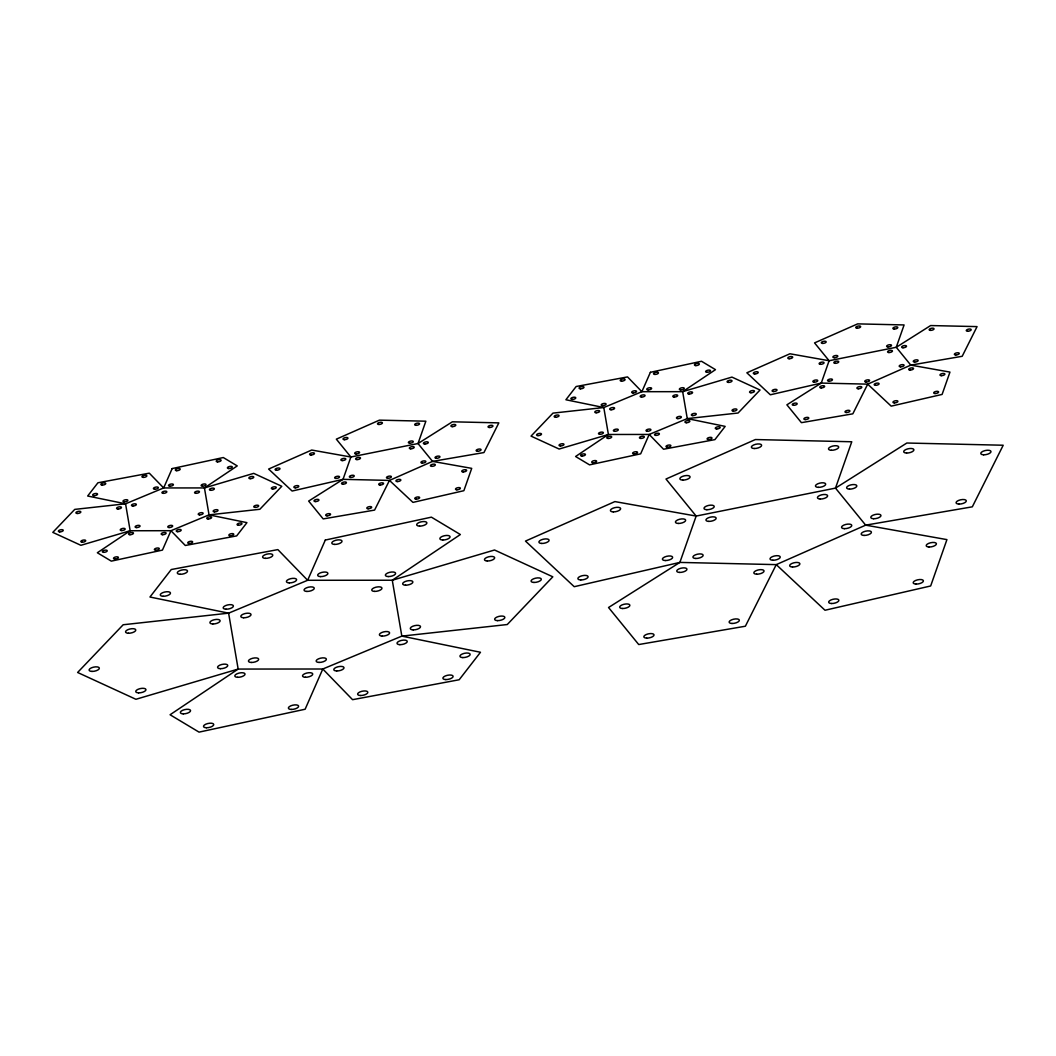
<?xml version="1.0" encoding="UTF-8"?>
<svg xmlns="http://www.w3.org/2000/svg" width="1056" height="1056" viewBox="0 0 1056 1056"><rect width="100%" height="100%" fill="white"/><g stroke="black" fill="none" stroke-linecap="round" stroke-linejoin="round"><path stroke-width="1.5" d="M350.869 457.01L343.028 479.345L308.656 501.072L323.189 518.918L374.59 510.088L389.466 480.414L432.564 461.38L483.952 452.562L498.828 422.875L452.39 421.806L418.018 443.533L350.869 457.01L311.705 450.041L268.62 469.062L292.116 491.04L343.028 479.345L389.466 480.414L412.962 502.392L463.874 490.697L471.715 468.362L432.564 461.38L418.018 443.533L425.858 421.199L379.421 420.143L336.336 439.164L350.869 457.01M696.155 516.067L679.879 562.412L608.546 607.504L638.722 644.543L745.378 626.221L776.252 564.63L865.669 525.149L972.325 506.827L1003.2 445.236L906.84 443.018L835.494 488.11L696.155 516.067L614.896 501.587L525.479 541.081L574.226 586.7L679.879 562.412L776.252 564.63L825 610.249L930.666 585.974L946.928 539.616L865.669 525.149L835.494 488.11L851.77 441.764L755.396 439.547L665.993 479.028L696.155 516.067M829.105 360.743L821.264 383.077L786.892 404.818L801.425 422.664L852.826 413.833L867.702 384.146L910.787 365.125L962.188 356.294L977.064 326.608L930.626 325.552L896.254 347.279L829.105 360.743L789.941 353.773L746.856 372.794L770.339 394.786L821.264 383.077L867.702 384.146L891.198 406.138L942.11 394.429L949.951 372.095L910.787 365.125L896.254 347.279L904.094 324.944L857.657 323.875L814.559 342.896L829.105 360.743M172.168 468.574L163.654 487.951L125.558 503.804L74.752 509.388L52.8 532.382L80.89 545.305L130.165 530.746L170.953 530.706L209.035 514.866L259.842 509.282L281.794 486.288L253.717 473.365L204.442 487.925L163.654 487.951L149.292 473.167L97.931 482.777L87.661 496.016L125.558 503.804L130.165 530.746L97.35 552.75L111.316 561.132L162.439 550.097L170.953 530.706L185.302 545.49L236.676 535.894L246.932 522.641L209.035 514.866L204.442 487.925L237.244 465.907L223.291 457.538L172.168 468.574M325.314 540.052L307.639 580.285L228.611 613.166L123.169 624.756L77.616 672.474L135.907 699.283L238.154 669.068L322.793 669.002L401.834 636.121L507.263 624.532L552.816 576.814L494.538 550.004L392.278 580.232L307.639 580.285L277.86 549.608L171.257 569.527L149.952 597.023L228.611 613.166L238.154 669.068L170.069 714.754L199.043 732.125L305.131 709.236L322.793 669.002L352.572 699.679L459.175 679.76L480.48 652.265L401.834 636.121L392.278 580.232L460.363 534.534L431.402 517.163L325.314 540.052M650.39 372.306L641.876 391.697L603.794 407.537L552.988 413.12L531.036 436.115L559.126 449.038L608.401 434.478L649.189 434.452L687.271 418.598L738.078 413.015L760.03 390.02L731.94 377.098L682.664 391.67L641.876 391.697L627.528 376.913L576.154 386.509L565.897 399.762L603.794 407.537L608.401 434.478L575.586 456.496L589.552 464.864L640.675 453.829L649.189 434.452L663.538 449.236L714.899 439.626L725.168 426.386L687.271 418.598L682.664 391.67L715.48 369.653L701.514 361.271L650.39 372.306M163.126 596.284A5.214 2.072 -11.7 0 0 170.491 592.97A5.214 2.072 -11.7 0 0 162.518 592.746A5.214 2.072 -11.7 0 0 163.126 596.284M180.167 574.292A5.214 2.072 -11.7 0 0 187.532 570.979A5.214 2.072 -11.7 0 0 179.56 570.742A5.214 2.072 -11.7 0 0 180.167 574.292M265.452 558.36A5.214 2.072 -11.7 0 0 272.804 555.047A5.214 2.072 -11.7 0 0 264.845 554.809A5.214 2.072 -11.7 0 0 265.452 558.36M289.278 582.899A5.214 2.072 -11.7 0 0 296.63 579.586A5.214 2.072 -11.7 0 0 288.671 579.348A5.214 2.072 -11.7 0 0 289.278 582.899M226.05 609.206A5.214 2.072 -11.7 0 0 233.402 605.893A5.214 2.072 -11.7 0 0 225.443 605.656A5.214 2.072 -11.7 0 0 226.05 609.206M291.258 709.447A5.214 2.072 -11.7 0 0 298.624 706.121A5.214 2.072 -11.7 0 0 290.651 705.896A5.214 2.072 -11.7 0 0 291.258 709.447M206.382 727.756A5.214 2.072 -11.7 0 0 213.748 724.442A5.214 2.072 -11.7 0 0 205.775 724.205A5.214 2.072 -11.7 0 0 206.382 727.756M183.216 713.856A5.214 2.072 -11.7 0 0 190.568 710.543A5.214 2.072 -11.7 0 0 182.609 710.305A5.214 2.072 -11.7 0 0 183.216 713.856M237.679 677.305A5.214 2.072 -11.7 0 0 245.045 673.992A5.214 2.072 -11.7 0 0 237.072 673.754A5.214 2.072 -11.7 0 0 237.679 677.305M305.395 677.266A5.214 2.072 -11.7 0 0 312.748 673.939A5.214 2.072 -11.7 0 0 304.788 673.715A5.214 2.072 -11.7 0 0 305.395 677.266M487.331 561A5.214 2.072 -11.7 0 0 494.683 557.687A5.214 2.072 -11.7 0 0 486.724 557.449A5.214 2.072 -11.7 0 0 487.331 561M533.953 582.45A5.214 2.072 -11.7 0 0 541.319 579.137A5.214 2.072 -11.7 0 0 533.346 578.899A5.214 2.072 -11.7 0 0 533.953 582.45M497.508 620.624A5.214 2.072 -11.7 0 0 504.874 617.311A5.214 2.072 -11.7 0 0 496.901 617.074A5.214 2.072 -11.7 0 0 497.508 620.624M413.16 629.891A5.214 2.072 -11.7 0 0 420.526 626.578A5.214 2.072 -11.7 0 0 412.553 626.34A5.214 2.072 -11.7 0 0 413.16 629.891M405.517 585.182A5.214 2.072 -11.7 0 0 412.883 581.856A5.214 2.072 -11.7 0 0 404.923 581.632A5.214 2.072 -11.7 0 0 405.517 585.182M462.805 657.584A5.214 2.072 -11.7 0 0 470.158 654.258A5.214 2.072 -11.7 0 0 462.198 654.034A5.214 2.072 -11.7 0 0 462.805 657.584M445.764 679.576A5.214 2.072 -11.7 0 0 453.116 676.262A5.214 2.072 -11.7 0 0 445.157 676.025A5.214 2.072 -11.7 0 0 445.764 679.576M360.492 695.508A5.214 2.072 -11.7 0 0 367.844 692.195A5.214 2.072 -11.7 0 0 359.885 691.957A5.214 2.072 -11.7 0 0 360.492 695.508M336.666 670.969A5.214 2.072 -11.7 0 0 344.018 667.656A5.214 2.072 -11.7 0 0 336.059 667.418A5.214 2.072 -11.7 0 0 336.666 670.969M399.881 644.662A5.214 2.072 -11.7 0 0 407.246 641.335A5.214 2.072 -11.7 0 0 399.287 641.111A5.214 2.072 -11.7 0 0 399.881 644.662M334.673 544.421A5.214 2.072 -11.7 0 0 342.038 541.108A5.214 2.072 -11.7 0 0 334.066 540.87A5.214 2.072 -11.7 0 0 334.673 544.421M419.549 526.112A5.214 2.072 -11.7 0 0 426.901 522.799A5.214 2.072 -11.7 0 0 418.942 522.562A5.214 2.072 -11.7 0 0 419.549 526.112M442.728 540.012A5.214 2.072 -11.7 0 0 450.08 536.699A5.214 2.072 -11.7 0 0 442.121 536.461A5.214 2.072 -11.7 0 0 442.728 540.012M388.252 576.563A5.214 2.072 -11.7 0 0 395.617 573.25A5.214 2.072 -11.7 0 0 387.644 573.012A5.214 2.072 -11.7 0 0 388.252 576.563M320.536 576.602A5.214 2.072 -11.7 0 0 327.901 573.289A5.214 2.072 -11.7 0 0 319.928 573.052A5.214 2.072 -11.7 0 0 320.536 576.602M306.9 591.439A5.214 2.072 -11.7 0 0 314.266 588.126A5.214 2.072 -11.7 0 0 306.293 587.902A5.214 2.072 -11.7 0 0 306.9 591.439M374.616 591.4A5.214 2.072 -11.7 0 0 381.982 588.086A5.214 2.072 -11.7 0 0 374.009 587.849A5.214 2.072 -11.7 0 0 374.616 591.4M382.259 636.108A5.214 2.072 -11.7 0 0 389.611 632.795A5.214 2.072 -11.7 0 0 381.652 632.557A5.214 2.072 -11.7 0 0 382.259 636.108M319.031 662.429A5.214 2.072 -11.7 0 0 326.383 659.102A5.214 2.072 -11.7 0 0 318.424 658.878A5.214 2.072 -11.7 0 0 319.031 662.429M251.315 662.468A5.214 2.072 -11.7 0 0 258.68 659.155A5.214 2.072 -11.7 0 0 250.708 658.918A5.214 2.072 -11.7 0 0 251.315 662.468M243.672 617.76A5.214 2.072 -11.7 0 0 251.038 614.434A5.214 2.072 -11.7 0 0 243.078 614.209A5.214 2.072 -11.7 0 0 243.672 617.76M212.771 623.977A5.214 2.072 -11.7 0 0 220.136 620.664A5.214 2.072 -11.7 0 0 212.164 620.426A5.214 2.072 -11.7 0 0 212.771 623.977M220.414 668.686A5.214 2.072 -11.7 0 0 227.766 665.372A5.214 2.072 -11.7 0 0 219.806 665.148A5.214 2.072 -11.7 0 0 220.414 668.686M138.613 692.868A5.214 2.072 -11.7 0 0 145.966 689.555A5.214 2.072 -11.7 0 0 138.006 689.317A5.214 2.072 -11.7 0 0 138.613 692.868M91.978 671.418A5.214 2.072 -11.7 0 0 99.343 668.105A5.214 2.072 -11.7 0 0 91.37 667.867A5.214 2.072 -11.7 0 0 91.978 671.418M128.423 633.244A5.214 2.072 -11.7 0 0 135.788 629.93A5.214 2.072 -11.7 0 0 127.816 629.693A5.214 2.072 -11.7 0 0 128.423 633.244M873.629 518.734A5.214 2.072 -11.7 0 0 880.981 515.42A5.214 2.072 -11.7 0 0 873.022 515.196A5.214 2.072 -11.7 0 0 873.629 518.734M849.486 489.113A5.214 2.072 -11.7 0 0 856.838 485.8A5.214 2.072 -11.7 0 0 848.879 485.562A5.214 2.072 -11.7 0 0 849.486 489.113M906.563 453.037A5.214 2.072 -11.7 0 0 913.915 449.724A5.214 2.072 -11.7 0 0 905.956 449.486A5.214 2.072 -11.7 0 0 906.563 453.037M983.651 454.806A5.214 2.072 -11.7 0 0 991.003 451.493A5.214 2.072 -11.7 0 0 983.044 451.255A5.214 2.072 -11.7 0 0 983.651 454.806M958.954 504.082A5.214 2.072 -11.7 0 0 966.306 500.768A5.214 2.072 -11.7 0 0 958.346 500.531A5.214 2.072 -11.7 0 0 958.954 504.082M929.082 547.008A5.214 2.072 -11.7 0 0 936.434 543.695A5.214 2.072 -11.7 0 0 928.475 543.457A5.214 2.072 -11.7 0 0 929.082 547.008M916.054 584.087A5.214 2.072 -11.7 0 0 923.419 580.774A5.214 2.072 -11.7 0 0 915.46 580.536A5.214 2.072 -11.7 0 0 916.054 584.087M831.534 603.517A5.214 2.072 -11.7 0 0 838.886 600.191A5.214 2.072 -11.7 0 0 830.927 599.966A5.214 2.072 -11.7 0 0 831.534 603.517M792.528 567.019A5.214 2.072 -11.7 0 0 799.894 563.693A5.214 2.072 -11.7 0 0 791.921 563.468A5.214 2.072 -11.7 0 0 792.528 567.019M864.059 535.432A5.214 2.072 -11.7 0 0 871.424 532.118A5.214 2.072 -11.7 0 0 863.452 531.881A5.214 2.072 -11.7 0 0 864.059 535.432M682.73 480.097A5.214 2.072 -11.7 0 0 690.083 476.771A5.214 2.072 -11.7 0 0 682.123 476.546A5.214 2.072 -11.7 0 0 682.73 480.097M754.261 448.51A5.214 2.072 -11.7 0 0 761.627 445.196A5.214 2.072 -11.7 0 0 753.654 444.959A5.214 2.072 -11.7 0 0 754.261 448.51M831.349 450.278A5.214 2.072 -11.7 0 0 838.715 446.965A5.214 2.072 -11.7 0 0 830.755 446.728A5.214 2.072 -11.7 0 0 831.349 450.278M818.334 487.357A5.214 2.072 -11.7 0 0 825.7 484.044A5.214 2.072 -11.7 0 0 817.727 483.806A5.214 2.072 -11.7 0 0 818.334 487.357M706.873 509.718A5.214 2.072 -11.7 0 0 714.226 506.405A5.214 2.072 -11.7 0 0 706.266 506.167A5.214 2.072 -11.7 0 0 706.873 509.718M772.886 560.248A5.214 2.072 -11.7 0 0 780.252 556.934A5.214 2.072 -11.7 0 0 772.279 556.697A5.214 2.072 -11.7 0 0 772.886 560.248M695.798 558.479A5.214 2.072 -11.7 0 0 703.151 555.166A5.214 2.072 -11.7 0 0 695.191 554.928A5.214 2.072 -11.7 0 0 695.798 558.479M708.814 521.4A5.214 2.072 -11.7 0 0 716.166 518.074A5.214 2.072 -11.7 0 0 708.206 517.849A5.214 2.072 -11.7 0 0 708.814 521.4M820.288 499.026A5.214 2.072 -11.7 0 0 827.64 495.713A5.214 2.072 -11.7 0 0 819.68 495.488A5.214 2.072 -11.7 0 0 820.288 499.026M844.417 528.66A5.214 2.072 -11.7 0 0 851.783 525.347A5.214 2.072 -11.7 0 0 843.81 525.109A5.214 2.072 -11.7 0 0 844.417 528.66M580.747 579.955A5.214 2.072 -11.7 0 0 588.113 576.642A5.214 2.072 -11.7 0 0 580.14 576.404A5.214 2.072 -11.7 0 0 580.747 579.955M541.754 543.457A5.214 2.072 -11.7 0 0 549.107 540.144A5.214 2.072 -11.7 0 0 541.147 539.92A5.214 2.072 -11.7 0 0 541.754 543.457M613.285 511.883A5.214 2.072 -11.7 0 0 620.651 508.556A5.214 2.072 -11.7 0 0 612.678 508.332A5.214 2.072 -11.7 0 0 613.285 511.883M678.295 523.459A5.214 2.072 -11.7 0 0 685.661 520.133A5.214 2.072 -11.7 0 0 677.701 519.908A5.214 2.072 -11.7 0 0 678.295 523.459M665.28 560.538A5.214 2.072 -11.7 0 0 672.646 557.225A5.214 2.072 -11.7 0 0 664.673 556.987A5.214 2.072 -11.7 0 0 665.28 560.538M732.006 623.476A5.214 2.072 -11.7 0 0 739.358 620.162A5.214 2.072 -11.7 0 0 731.399 619.925A5.214 2.072 -11.7 0 0 732.006 623.476M646.668 638.128A5.214 2.072 -11.7 0 0 654.034 634.814A5.214 2.072 -11.7 0 0 646.074 634.59A5.214 2.072 -11.7 0 0 646.668 638.128M622.538 608.507A5.214 2.072 -11.7 0 0 629.891 605.194A5.214 2.072 -11.7 0 0 621.931 604.956A5.214 2.072 -11.7 0 0 622.538 608.507M679.615 572.431A5.214 2.072 -11.7 0 0 686.968 569.118A5.214 2.072 -11.7 0 0 679.008 568.88A5.214 2.072 -11.7 0 0 679.615 572.431M756.703 574.2A5.214 2.072 -11.7 0 0 764.056 570.887A5.214 2.072 -11.7 0 0 756.096 570.649A5.214 2.072 -11.7 0 0 756.703 574.2M94.01 495.673A2.508 1.003 -11.7 0 0 97.561 494.076A2.508 1.003 -11.7 0 0 93.72 493.957A2.508 1.003 -11.7 0 0 94.01 495.673M102.221 485.074A2.508 1.003 -11.7 0 0 105.772 483.476A2.508 1.003 -11.7 0 0 101.93 483.358A2.508 1.003 -11.7 0 0 102.221 485.074M143.312 477.391A2.508 1.003 -11.7 0 0 146.863 475.794A2.508 1.003 -11.7 0 0 143.022 475.675A2.508 1.003 -11.7 0 0 143.312 477.391M154.796 489.218A2.508 1.003 -11.7 0 0 158.347 487.621A2.508 1.003 -11.7 0 0 154.506 487.502A2.508 1.003 -11.7 0 0 154.796 489.218M124.331 501.89A2.508 1.003 -11.7 0 0 127.868 500.293A2.508 1.003 -11.7 0 0 124.04 500.188A2.508 1.003 -11.7 0 0 124.331 501.89M155.76 550.202A2.508 1.003 -11.7 0 0 159.298 548.605A2.508 1.003 -11.7 0 0 155.456 548.486A2.508 1.003 -11.7 0 0 155.76 550.202M114.853 559.02A2.508 1.003 -11.7 0 0 118.404 557.423A2.508 1.003 -11.7 0 0 114.563 557.317A2.508 1.003 -11.7 0 0 114.853 559.02M103.686 552.328A2.508 1.003 -11.7 0 0 107.237 550.73A2.508 1.003 -11.7 0 0 103.396 550.612A2.508 1.003 -11.7 0 0 103.686 552.328M129.941 534.706A2.508 1.003 -11.7 0 0 133.478 533.108A2.508 1.003 -11.7 0 0 129.637 533.003A2.508 1.003 -11.7 0 0 129.941 534.706M162.571 534.692A2.508 1.003 -11.7 0 0 166.109 533.095A2.508 1.003 -11.7 0 0 162.268 532.976A2.508 1.003 -11.7 0 0 162.571 534.692M250.232 478.672A2.508 1.003 -11.7 0 0 253.783 477.061A2.508 1.003 -11.7 0 0 249.942 476.956A2.508 1.003 -11.7 0 0 250.232 478.672M272.712 489.007A2.508 1.003 -11.7 0 0 276.25 487.397A2.508 1.003 -11.7 0 0 272.422 487.291A2.508 1.003 -11.7 0 0 272.712 489.007M255.143 507.395A2.508 1.003 -11.7 0 0 258.694 505.798A2.508 1.003 -11.7 0 0 254.852 505.679A2.508 1.003 -11.7 0 0 255.143 507.395M214.5 511.856A2.508 1.003 -11.7 0 0 218.038 510.259A2.508 1.003 -11.7 0 0 214.21 510.154A2.508 1.003 -11.7 0 0 214.5 511.856M210.817 490.314A2.508 1.003 -11.7 0 0 214.368 488.717A2.508 1.003 -11.7 0 0 210.527 488.598A2.508 1.003 -11.7 0 0 210.817 490.314M238.418 525.202A2.508 1.003 -11.7 0 0 241.969 523.604A2.508 1.003 -11.7 0 0 238.128 523.499A2.508 1.003 -11.7 0 0 238.418 525.202M230.208 535.801A2.508 1.003 -11.7 0 0 233.759 534.204A2.508 1.003 -11.7 0 0 229.918 534.098A2.508 1.003 -11.7 0 0 230.208 535.801M189.116 543.484A2.508 1.003 -11.7 0 0 192.654 541.886A2.508 1.003 -11.7 0 0 188.826 541.768A2.508 1.003 -11.7 0 0 189.116 543.484M177.632 531.656A2.508 1.003 -11.7 0 0 181.183 530.059A2.508 1.003 -11.7 0 0 177.342 529.94A2.508 1.003 -11.7 0 0 177.632 531.656M208.098 518.971A2.508 1.003 -11.7 0 0 211.649 517.374A2.508 1.003 -11.7 0 0 207.808 517.268A2.508 1.003 -11.7 0 0 208.098 518.971M176.682 470.672A2.508 1.003 -11.7 0 0 180.22 469.075A2.508 1.003 -11.7 0 0 176.378 468.97A2.508 1.003 -11.7 0 0 176.682 470.672M217.576 461.855A2.508 1.003 -11.7 0 0 221.126 460.258A2.508 1.003 -11.7 0 0 217.285 460.139A2.508 1.003 -11.7 0 0 217.576 461.855M228.743 468.547A2.508 1.003 -11.7 0 0 232.294 466.95A2.508 1.003 -11.7 0 0 228.452 466.844A2.508 1.003 -11.7 0 0 228.743 468.547M202.501 486.156A2.508 1.003 -11.7 0 0 206.039 484.559A2.508 1.003 -11.7 0 0 202.198 484.453A2.508 1.003 -11.7 0 0 202.501 486.156M169.871 486.182A2.508 1.003 -11.7 0 0 173.408 484.585A2.508 1.003 -11.7 0 0 169.567 484.48A2.508 1.003 -11.7 0 0 169.871 486.182M163.297 493.337A2.508 1.003 -11.7 0 0 166.835 491.74A2.508 1.003 -11.7 0 0 163.007 491.621A2.508 1.003 -11.7 0 0 163.297 493.337M195.928 493.31A2.508 1.003 -11.7 0 0 199.465 491.713A2.508 1.003 -11.7 0 0 195.637 491.608A2.508 1.003 -11.7 0 0 195.928 493.31M199.61 514.866A2.508 1.003 -11.7 0 0 203.148 513.256A2.508 1.003 -11.7 0 0 199.307 513.15A2.508 1.003 -11.7 0 0 199.61 514.866M169.132 527.538A2.508 1.003 -11.7 0 0 172.682 525.941A2.508 1.003 -11.7 0 0 168.841 525.835A2.508 1.003 -11.7 0 0 169.132 527.538M136.501 527.564A2.508 1.003 -11.7 0 0 140.052 525.967A2.508 1.003 -11.7 0 0 136.211 525.848A2.508 1.003 -11.7 0 0 136.501 527.564M132.832 506.009A2.508 1.003 -11.7 0 0 136.369 504.412A2.508 1.003 -11.7 0 0 132.528 504.306A2.508 1.003 -11.7 0 0 132.832 506.009M117.929 509.005A2.508 1.003 -11.7 0 0 121.48 507.408A2.508 1.003 -11.7 0 0 117.638 507.302A2.508 1.003 -11.7 0 0 117.929 509.005M121.612 530.561A2.508 1.003 -11.7 0 0 125.162 528.964A2.508 1.003 -11.7 0 0 121.321 528.845A2.508 1.003 -11.7 0 0 121.612 530.561M82.196 542.203A2.508 1.003 -11.7 0 0 85.734 540.606A2.508 1.003 -11.7 0 0 81.906 540.5A2.508 1.003 -11.7 0 0 82.196 542.203M59.717 531.868A2.508 1.003 -11.7 0 0 63.268 530.27A2.508 1.003 -11.7 0 0 59.426 530.165A2.508 1.003 -11.7 0 0 59.717 531.868M77.286 513.48A2.508 1.003 -11.7 0 0 80.837 511.883A2.508 1.003 -11.7 0 0 76.996 511.764A2.508 1.003 -11.7 0 0 77.286 513.48M436.392 458.304A2.508 1.003 -11.7 0 0 439.943 456.694A2.508 1.003 -11.7 0 0 436.102 456.588A2.508 1.003 -11.7 0 0 436.392 458.304M424.763 444.022A2.508 1.003 -11.7 0 0 428.3 442.424A2.508 1.003 -11.7 0 0 424.472 442.306A2.508 1.003 -11.7 0 0 424.763 444.022M452.258 426.637A2.508 1.003 -11.7 0 0 455.809 425.04A2.508 1.003 -11.7 0 0 451.968 424.934A2.508 1.003 -11.7 0 0 452.258 426.637M489.416 427.495A2.508 1.003 -11.7 0 0 492.954 425.898A2.508 1.003 -11.7 0 0 489.126 425.779A2.508 1.003 -11.7 0 0 489.416 427.495M477.51 451.242A2.508 1.003 -11.7 0 0 481.061 449.632A2.508 1.003 -11.7 0 0 477.22 449.526A2.508 1.003 -11.7 0 0 477.51 451.242M463.109 471.926A2.508 1.003 -11.7 0 0 466.66 470.316A2.508 1.003 -11.7 0 0 462.818 470.21A2.508 1.003 -11.7 0 0 463.109 471.926M456.839 489.786A2.508 1.003 -11.7 0 0 460.39 488.189A2.508 1.003 -11.7 0 0 456.548 488.083A2.508 1.003 -11.7 0 0 456.839 489.786M416.104 499.145A2.508 1.003 -11.7 0 0 419.654 497.548A2.508 1.003 -11.7 0 0 415.813 497.442A2.508 1.003 -11.7 0 0 416.104 499.145M397.32 481.562A2.508 1.003 -11.7 0 0 400.858 479.965A2.508 1.003 -11.7 0 0 397.016 479.846A2.508 1.003 -11.7 0 0 397.32 481.562M431.785 466.343A2.508 1.003 -11.7 0 0 435.336 464.746A2.508 1.003 -11.7 0 0 431.495 464.627A2.508 1.003 -11.7 0 0 431.785 466.343M344.401 439.679A2.508 1.003 -11.7 0 0 347.952 438.082A2.508 1.003 -11.7 0 0 344.111 437.963A2.508 1.003 -11.7 0 0 344.401 439.679M378.866 424.459A2.508 1.003 -11.7 0 0 382.417 422.862A2.508 1.003 -11.7 0 0 378.576 422.743A2.508 1.003 -11.7 0 0 378.866 424.459M416.024 425.304A2.508 1.003 -11.7 0 0 419.575 423.707A2.508 1.003 -11.7 0 0 415.734 423.601A2.508 1.003 -11.7 0 0 416.024 425.304M409.754 443.177A2.508 1.003 -11.7 0 0 413.292 441.58A2.508 1.003 -11.7 0 0 409.464 441.461A2.508 1.003 -11.7 0 0 409.754 443.177M356.03 453.948A2.508 1.003 -11.7 0 0 359.581 452.351A2.508 1.003 -11.7 0 0 355.74 452.245A2.508 1.003 -11.7 0 0 356.03 453.948M387.842 478.302A2.508 1.003 -11.7 0 0 391.393 476.705A2.508 1.003 -11.7 0 0 387.552 476.586A2.508 1.003 -11.7 0 0 387.842 478.302M350.698 477.444A2.508 1.003 -11.7 0 0 354.248 475.847A2.508 1.003 -11.7 0 0 350.407 475.741A2.508 1.003 -11.7 0 0 350.698 477.444M356.968 459.584A2.508 1.003 -11.7 0 0 360.518 457.974A2.508 1.003 -11.7 0 0 356.677 457.868A2.508 1.003 -11.7 0 0 356.968 459.584M410.692 448.8A2.508 1.003 -11.7 0 0 414.229 447.203A2.508 1.003 -11.7 0 0 410.401 447.097A2.508 1.003 -11.7 0 0 410.692 448.8M422.321 463.082A2.508 1.003 -11.7 0 0 425.858 461.485A2.508 1.003 -11.7 0 0 422.03 461.366A2.508 1.003 -11.7 0 0 422.321 463.082M295.258 487.806A2.508 1.003 -11.7 0 0 298.808 486.196A2.508 1.003 -11.7 0 0 294.967 486.09A2.508 1.003 -11.7 0 0 295.258 487.806M276.461 470.21A2.508 1.003 -11.7 0 0 280.012 468.613A2.508 1.003 -11.7 0 0 276.17 468.508A2.508 1.003 -11.7 0 0 276.461 470.21M310.939 454.991A2.508 1.003 -11.7 0 0 314.477 453.394A2.508 1.003 -11.7 0 0 310.649 453.288A2.508 1.003 -11.7 0 0 310.939 454.991M342.263 460.574A2.508 1.003 -11.7 0 0 345.814 458.977A2.508 1.003 -11.7 0 0 341.972 458.858A2.508 1.003 -11.7 0 0 342.263 460.574M335.993 478.434A2.508 1.003 -11.7 0 0 339.544 476.837A2.508 1.003 -11.7 0 0 335.702 476.731A2.508 1.003 -11.7 0 0 335.993 478.434M368.148 508.768A2.508 1.003 -11.7 0 0 371.686 507.17A2.508 1.003 -11.7 0 0 367.858 507.065A2.508 1.003 -11.7 0 0 368.148 508.768M327.03 515.83A2.508 1.003 -11.7 0 0 330.568 514.232A2.508 1.003 -11.7 0 0 326.74 514.127A2.508 1.003 -11.7 0 0 327.03 515.83M315.401 501.56A2.508 1.003 -11.7 0 0 318.938 499.963A2.508 1.003 -11.7 0 0 315.097 499.844A2.508 1.003 -11.7 0 0 315.401 501.56M342.896 484.176A2.508 1.003 -11.7 0 0 346.447 482.579A2.508 1.003 -11.7 0 0 342.606 482.46A2.508 1.003 -11.7 0 0 342.896 484.176M380.054 485.021A2.508 1.003 -11.7 0 0 383.592 483.424A2.508 1.003 -11.7 0 0 379.751 483.318A2.508 1.003 -11.7 0 0 380.054 485.021M572.246 399.406A2.508 1.003 -11.7 0 0 575.784 397.808A2.508 1.003 -11.7 0 0 571.943 397.69A2.508 1.003 -11.7 0 0 572.246 399.406M580.457 388.806A2.508 1.003 -11.7 0 0 583.994 387.209A2.508 1.003 -11.7 0 0 580.166 387.09A2.508 1.003 -11.7 0 0 580.457 388.806M621.548 381.124A2.508 1.003 -11.7 0 0 625.099 379.526A2.508 1.003 -11.7 0 0 621.258 379.421A2.508 1.003 -11.7 0 0 621.548 381.124M633.032 392.951A2.508 1.003 -11.7 0 0 636.57 391.354A2.508 1.003 -11.7 0 0 632.742 391.248A2.508 1.003 -11.7 0 0 633.032 392.951M602.567 405.636A2.508 1.003 -11.7 0 0 606.104 404.039A2.508 1.003 -11.7 0 0 602.263 403.92A2.508 1.003 -11.7 0 0 602.567 405.636M633.983 453.935A2.508 1.003 -11.7 0 0 637.534 452.338A2.508 1.003 -11.7 0 0 633.692 452.219A2.508 1.003 -11.7 0 0 633.983 453.935M593.089 462.766A2.508 1.003 -11.7 0 0 596.627 461.155A2.508 1.003 -11.7 0 0 592.799 461.05A2.508 1.003 -11.7 0 0 593.089 462.766M581.922 456.06A2.508 1.003 -11.7 0 0 585.46 454.463A2.508 1.003 -11.7 0 0 581.632 454.357A2.508 1.003 -11.7 0 0 581.922 456.06M608.164 438.451A2.508 1.003 -11.7 0 0 611.714 436.854A2.508 1.003 -11.7 0 0 607.873 436.735A2.508 1.003 -11.7 0 0 608.164 438.451M640.794 438.425A2.508 1.003 -11.7 0 0 644.345 436.828A2.508 1.003 -11.7 0 0 640.504 436.722A2.508 1.003 -11.7 0 0 640.794 438.425M728.468 382.404A2.508 1.003 -11.7 0 0 732.019 380.807A2.508 1.003 -11.7 0 0 728.178 380.688A2.508 1.003 -11.7 0 0 728.468 382.404M750.935 392.74A2.508 1.003 -11.7 0 0 754.486 391.142A2.508 1.003 -11.7 0 0 750.644 391.024A2.508 1.003 -11.7 0 0 750.935 392.74M733.379 411.127A2.508 1.003 -11.7 0 0 736.93 409.53A2.508 1.003 -11.7 0 0 733.088 409.424A2.508 1.003 -11.7 0 0 733.379 411.127M692.736 415.602A2.508 1.003 -11.7 0 0 696.274 414.005A2.508 1.003 -11.7 0 0 692.432 413.886A2.508 1.003 -11.7 0 0 692.736 415.602M689.053 394.046A2.508 1.003 -11.7 0 0 692.591 392.449A2.508 1.003 -11.7 0 0 688.763 392.344A2.508 1.003 -11.7 0 0 689.053 394.046M716.654 428.947A2.508 1.003 -11.7 0 0 720.205 427.337A2.508 1.003 -11.7 0 0 716.364 427.231A2.508 1.003 -11.7 0 0 716.654 428.947M708.444 439.534A2.508 1.003 -11.7 0 0 711.982 437.936A2.508 1.003 -11.7 0 0 708.154 437.831A2.508 1.003 -11.7 0 0 708.444 439.534M667.352 447.216A2.508 1.003 -11.7 0 0 670.89 445.619A2.508 1.003 -11.7 0 0 667.049 445.513A2.508 1.003 -11.7 0 0 667.352 447.216M655.868 435.389A2.508 1.003 -11.7 0 0 659.406 433.792A2.508 1.003 -11.7 0 0 655.578 433.686A2.508 1.003 -11.7 0 0 655.868 435.389M686.334 422.717A2.508 1.003 -11.7 0 0 689.885 421.12A2.508 1.003 -11.7 0 0 686.044 421.001A2.508 1.003 -11.7 0 0 686.334 422.717M654.905 374.418A2.508 1.003 -11.7 0 0 658.456 372.821A2.508 1.003 -11.7 0 0 654.614 372.702A2.508 1.003 -11.7 0 0 654.905 374.418M695.812 365.587A2.508 1.003 -11.7 0 0 699.349 363.99A2.508 1.003 -11.7 0 0 695.521 363.871A2.508 1.003 -11.7 0 0 695.812 365.587M706.979 372.28A2.508 1.003 -11.7 0 0 710.516 370.682A2.508 1.003 -11.7 0 0 706.688 370.577A2.508 1.003 -11.7 0 0 706.979 372.28M680.724 389.902A2.508 1.003 -11.7 0 0 684.275 388.304A2.508 1.003 -11.7 0 0 680.434 388.186A2.508 1.003 -11.7 0 0 680.724 389.902M648.094 389.915A2.508 1.003 -11.7 0 0 651.644 388.318A2.508 1.003 -11.7 0 0 647.803 388.212A2.508 1.003 -11.7 0 0 648.094 389.915M641.52 397.069A2.508 1.003 -11.7 0 0 645.071 395.472A2.508 1.003 -11.7 0 0 641.23 395.366A2.508 1.003 -11.7 0 0 641.52 397.069M674.15 397.043A2.508 1.003 -11.7 0 0 677.701 395.446A2.508 1.003 -11.7 0 0 673.86 395.34A2.508 1.003 -11.7 0 0 674.15 397.043M677.833 418.598A2.508 1.003 -11.7 0 0 681.384 417.001A2.508 1.003 -11.7 0 0 677.543 416.882A2.508 1.003 -11.7 0 0 677.833 418.598M647.368 431.27A2.508 1.003 -11.7 0 0 650.918 429.673A2.508 1.003 -11.7 0 0 647.077 429.568A2.508 1.003 -11.7 0 0 647.368 431.27M614.737 431.297A2.508 1.003 -11.7 0 0 618.288 429.7A2.508 1.003 -11.7 0 0 614.447 429.594A2.508 1.003 -11.7 0 0 614.737 431.297M611.054 409.754A2.508 1.003 -11.7 0 0 614.605 408.157A2.508 1.003 -11.7 0 0 610.764 408.038A2.508 1.003 -11.7 0 0 611.054 409.754M596.165 412.751A2.508 1.003 -11.7 0 0 599.716 411.154A2.508 1.003 -11.7 0 0 595.874 411.035A2.508 1.003 -11.7 0 0 596.165 412.751M599.848 434.293A2.508 1.003 -11.7 0 0 603.385 432.696A2.508 1.003 -11.7 0 0 599.557 432.59A2.508 1.003 -11.7 0 0 599.848 434.293M560.419 445.949A2.508 1.003 -11.7 0 0 563.97 444.352A2.508 1.003 -11.7 0 0 560.129 444.233A2.508 1.003 -11.7 0 0 560.419 445.949M537.953 435.613A2.508 1.003 -11.7 0 0 541.504 434.016A2.508 1.003 -11.7 0 0 537.662 433.897A2.508 1.003 -11.7 0 0 537.953 435.613M555.522 417.212A2.508 1.003 -11.7 0 0 559.06 415.615A2.508 1.003 -11.7 0 0 555.232 415.51A2.508 1.003 -11.7 0 0 555.522 417.212M914.628 362.036A2.508 1.003 -11.7 0 0 918.166 360.439A2.508 1.003 -11.7 0 0 914.338 360.32A2.508 1.003 -11.7 0 0 914.628 362.036M902.999 347.754A2.508 1.003 -11.7 0 0 906.536 346.157A2.508 1.003 -11.7 0 0 902.695 346.051A2.508 1.003 -11.7 0 0 902.999 347.754M930.494 330.37A2.508 1.003 -11.7 0 0 934.045 328.772A2.508 1.003 -11.7 0 0 930.204 328.667A2.508 1.003 -11.7 0 0 930.494 330.37M967.639 331.228A2.508 1.003 -11.7 0 0 971.19 329.63A2.508 1.003 -11.7 0 0 967.349 329.512A2.508 1.003 -11.7 0 0 967.639 331.228M955.746 354.974A2.508 1.003 -11.7 0 0 959.284 353.377A2.508 1.003 -11.7 0 0 955.456 353.258A2.508 1.003 -11.7 0 0 955.746 354.974M941.345 375.659A2.508 1.003 -11.7 0 0 944.896 374.062A2.508 1.003 -11.7 0 0 941.054 373.943A2.508 1.003 -11.7 0 0 941.345 375.659M935.075 393.532A2.508 1.003 -11.7 0 0 938.626 391.934A2.508 1.003 -11.7 0 0 934.784 391.816A2.508 1.003 -11.7 0 0 935.075 393.532M894.34 402.89A2.508 1.003 -11.7 0 0 897.89 401.293A2.508 1.003 -11.7 0 0 894.049 401.174A2.508 1.003 -11.7 0 0 894.34 402.89M875.543 385.295A2.508 1.003 -11.7 0 0 879.094 383.698A2.508 1.003 -11.7 0 0 875.252 383.592A2.508 1.003 -11.7 0 0 875.543 385.295M910.021 370.075A2.508 1.003 -11.7 0 0 913.559 368.478A2.508 1.003 -11.7 0 0 909.731 368.372A2.508 1.003 -11.7 0 0 910.021 370.075M822.637 343.411A2.508 1.003 -11.7 0 0 826.175 341.814A2.508 1.003 -11.7 0 0 822.347 341.708A2.508 1.003 -11.7 0 0 822.637 343.411M857.102 328.192A2.508 1.003 -11.7 0 0 860.653 326.594A2.508 1.003 -11.7 0 0 856.812 326.476A2.508 1.003 -11.7 0 0 857.102 328.192M894.26 329.05A2.508 1.003 -11.7 0 0 897.798 327.439A2.508 1.003 -11.7 0 0 893.97 327.334A2.508 1.003 -11.7 0 0 894.26 329.05M887.977 346.909A2.508 1.003 -11.7 0 0 891.528 345.312A2.508 1.003 -11.7 0 0 887.687 345.206A2.508 1.003 -11.7 0 0 887.977 346.909M834.266 357.694A2.508 1.003 -11.7 0 0 837.817 356.096A2.508 1.003 -11.7 0 0 833.976 355.978A2.508 1.003 -11.7 0 0 834.266 357.694M866.078 382.034A2.508 1.003 -11.7 0 0 869.629 380.437A2.508 1.003 -11.7 0 0 865.788 380.332A2.508 1.003 -11.7 0 0 866.078 382.034M828.934 381.19A2.508 1.003 -11.7 0 0 832.471 379.592A2.508 1.003 -11.7 0 0 828.643 379.474A2.508 1.003 -11.7 0 0 828.934 381.19M835.204 363.317A2.508 1.003 -11.7 0 0 838.754 361.72A2.508 1.003 -11.7 0 0 834.913 361.601A2.508 1.003 -11.7 0 0 835.204 363.317M888.914 352.532A2.508 1.003 -11.7 0 0 892.465 350.935A2.508 1.003 -11.7 0 0 888.624 350.83A2.508 1.003 -11.7 0 0 888.914 352.532M900.557 366.815A2.508 1.003 -11.7 0 0 904.094 365.218A2.508 1.003 -11.7 0 0 900.253 365.112A2.508 1.003 -11.7 0 0 900.557 366.815M773.494 391.538A2.508 1.003 -11.7 0 0 777.031 389.941A2.508 1.003 -11.7 0 0 773.203 389.822A2.508 1.003 -11.7 0 0 773.494 391.538M754.697 373.956A2.508 1.003 -11.7 0 0 758.248 372.346A2.508 1.003 -11.7 0 0 754.406 372.24A2.508 1.003 -11.7 0 0 754.697 373.956M789.175 358.723A2.508 1.003 -11.7 0 0 792.713 357.126A2.508 1.003 -11.7 0 0 788.872 357.02A2.508 1.003 -11.7 0 0 789.175 358.723M820.499 364.307A2.508 1.003 -11.7 0 0 824.05 362.71A2.508 1.003 -11.7 0 0 820.208 362.591A2.508 1.003 -11.7 0 0 820.499 364.307M814.229 382.18A2.508 1.003 -11.7 0 0 817.766 380.582A2.508 1.003 -11.7 0 0 813.938 380.464A2.508 1.003 -11.7 0 0 814.229 382.18M846.371 412.513A2.508 1.003 -11.7 0 0 849.922 410.916A2.508 1.003 -11.7 0 0 846.08 410.797A2.508 1.003 -11.7 0 0 846.371 412.513M805.253 419.575A2.508 1.003 -11.7 0 0 808.804 417.978A2.508 1.003 -11.7 0 0 804.962 417.859A2.508 1.003 -11.7 0 0 805.253 419.575M793.624 405.293A2.508 1.003 -11.7 0 0 797.174 403.696A2.508 1.003 -11.7 0 0 793.333 403.577A2.508 1.003 -11.7 0 0 793.624 405.293M821.132 387.908A2.508 1.003 -11.7 0 0 824.67 386.311A2.508 1.003 -11.7 0 0 820.842 386.206A2.508 1.003 -11.7 0 0 821.132 387.908M858.277 388.766A2.508 1.003 -11.7 0 0 861.828 387.169A2.508 1.003 -11.7 0 0 857.987 387.05A2.508 1.003 -11.7 0 0 858.277 388.766"/></g></svg>
